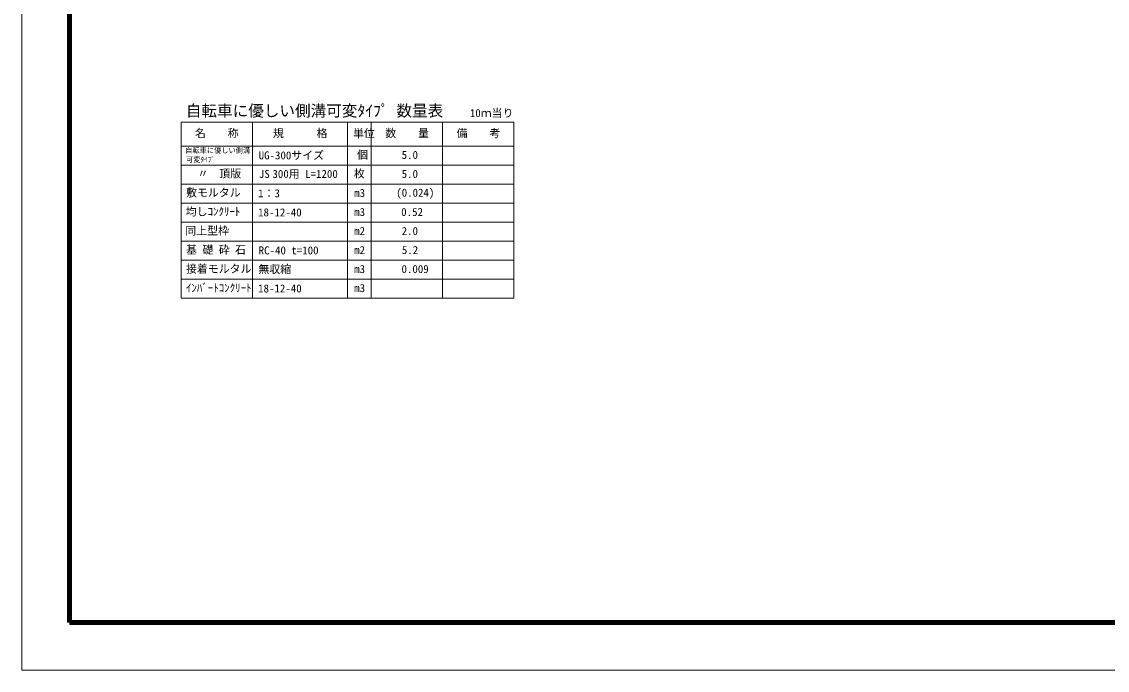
# Model space of a CAD drawing. Units: millimetres on the paper. Extents: x 0 to 841, y 0 to 594.
# Drawn here: x 0 to 456.6, y 0 to 272.7 of the extents above; entities that cross this region are included whole.
import ezdxf
from ezdxf.enums import TextEntityAlignment as Align

# ---------------------------------------------------------------- set-up
doc = ezdxf.new("R2010")
doc.units = ezdxf.units.MM
for name, color, linetype, lineweight in [('D-BMK-HTXT', 7, 'Continuous', 13), ('D-TTL-LINE（区切線）', 7, 'Continuous', 18), ('D-TTL（外枠）', 2, 'Continuous', 140)]:
    doc.layers.add(name, color=color, linetype=linetype, lineweight=lineweight)
doc.styles.add('ＭＳ ゴシック', font='')
doc.styles.get('ＭＳ ゴシック').set_extended_font_data('MS Gothic')

msp = doc.modelspace()

# ---------------------------------------------------------------- linework, layer by layer
at = {"layer": 'D-BMK-HTXT'}
for p, q in [((67.007, 230.424), (67.007, 156.424)), ((67.007, 230.424), (207.007, 230.424)), ((97.007, 230.424), (97.007, 156.424)), ((137.007, 230.424), (137.007, 156.424)), ((147.007, 230.424), (147.007, 156.424)), ((177.007, 230.424), (177.007, 156.424)), ((207.007, 230.424), (207.007, 156.424)), ((67.007, 220.424), (207.007, 220.424)), ((67.007, 212.424), (207.007, 212.424)), ((67.007, 204.424), (207.007, 204.424)), ((67.007, 196.424), (207.007, 196.424)), ((67.007, 188.424), (207.007, 188.424)), ((67.007, 180.424), (207.007, 180.424)), ((67.007, 172.424), (207.007, 172.424)), ((67.007, 164.424), (207.007, 164.424)), ((67.007, 156.424), (207.007, 156.424))]:
    msp.add_line(p, q, dxfattribs=at)
at = {"layer": 'D-TTL-LINE（区切線）'}
for p, q in [((0, 594), (0, 0)), ((0, 0), (841, 0))]:
    msp.add_line(p, q, dxfattribs=at)
at = {"layer": 'D-TTL（外枠）'}
for p, q in [((20.1, 573.9), (20.1, 20.1)), ((20.1, 20.1), (820.9, 20.1))]:
    msp.add_line(p, q, dxfattribs=at)

# ---------------------------------------------------------------- texts
at = {"layer": 'D-BMK-HTXT', "style": 'ＭＳ ゴシック'}
for s, height, p in [('自転車に優しい側溝可変ﾀｲﾌﾟ 数量表', 4.811, (69.012, 231.463)), ('10ｍ当り', 3.367, (188.473, 231.621)), ('名\u3000\u3000称', 3.367, (72.848, 223.143)), ('規\u3000\u3000\u3000格', 3.367, (105.651, 223.161)), ('単位', 3.367, (139.329, 223.126)), ('数\u3000\u3000量', 3.367, (152.9, 223.161)), ('備\u3000\u3000考', 3.367, (182.918, 223.133)), ('自転車に優しい側溝\u3000', 2.165, (68.791, 216.893)), ('可変ﾀｲﾌﾟ', 2.165, (69.133, 213.02)), ('UG-300サイズ', 3.367, (99.655, 213.831)), ('個', 3.367, (141.039, 214.106)), ('5.0', 3.367, (159.798, 214.026)), ('\u3000〃\u3000頂版', 3.367, (69.326, 206.169)), ('JS', 3.367, (99.739, 206.032)), ('300用 L=1200', 3.367, (105.441, 206.032)), ('枚', 3.367, (139.708, 206.169)), ('5.0', 3.367, (159.798, 206.026)), ('敷モルタル', 3.367, (69.113, 198.168)), ('1：3', 3.367, (99.424, 197.874)), ('m3', 3.367, (139.832, 198.026)), ('(0.024)', 3.367, (157.523, 198.143)), ('均しｺﾝｸﾘｰﾄ', 3.367, (68.99, 190.187)), ('18-12-40', 3.367, (99.424, 189.874)), ('m3', 3.367, (139.832, 190.026)), ('0.52', 3.367, (159.612, 190.026)), ('同上型枠', 3.367, (68.794, 182.143)), ('m2', 3.367, (139.823, 182.026)), ('2.0', 3.367, (159.798, 182.026)), ('基 礎 砕 石', 3.367, (69.113, 174.134)), ('RC-40 t=100', 3.367, (99.655, 173.874)), ('m2', 3.367, (139.823, 174.026)), ('5.2', 3.367, (159.872, 174.026)), ('接着モルタル', 3.367, (69.078, 166.133)), ('無収縮', 3.367, (99.55, 165.955)), ('m3', 3.367, (139.832, 166.026)), ('0.009', 3.367, (159.735, 166.026)), ('ｲﾝﾊﾞｰﾄｺﾝｸﾘｰﾄ', 3.367, (69.095, 158.098)), ('18-12-40', 3.367, (99.424, 157.874)), ('m3', 3.367, (139.832, 158.026))]:
    msp.add_text(s, height=height, dxfattribs=at).set_placement(p, align=Align.BOTTOM_LEFT)

doc.saveas('drawing.dxf')
